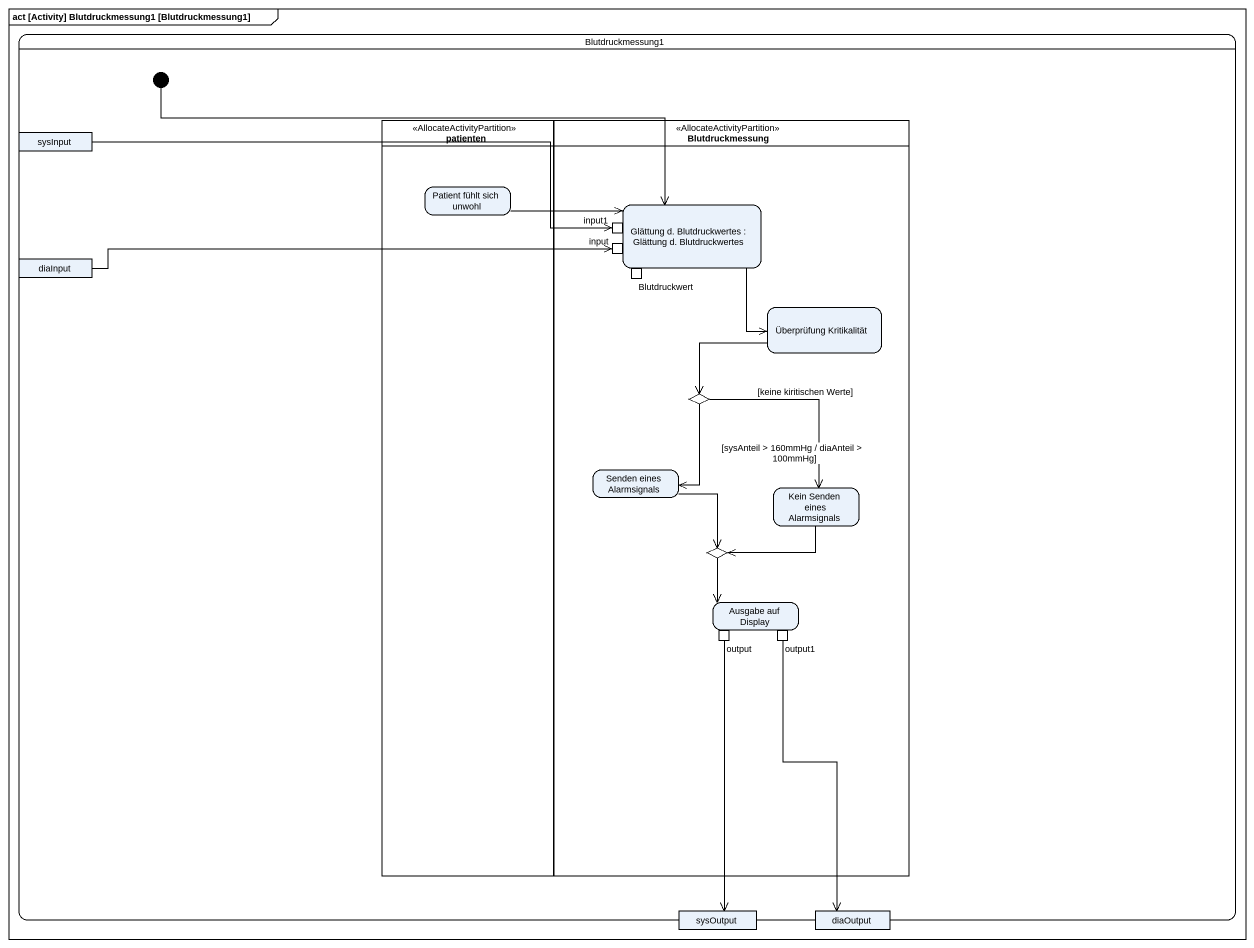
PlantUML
@startuml
mainframe act [Activity] Blutdruckmessung1 [Blutdruckmessung1]
hide empty description
state Blutdruckmessung1 {
  state initial1 <<start>>
  state patienten <<AllocateActivityPartition>> {
    state "Patient fühlt sich unwohl" as Patient_fühlt_sich_unwohl
  }
  state Blutdruckmessung <<AllocateActivityPartition>> {
    state "Glättung d. Blutdruckwertes : Glättung d. Blutdruckwertes" as Glättung_d_Blutdruckwertes {
      state input1 <<inputPin>>
      state input <<inputPin>>
      state Blutdruckwert <<outputPin>>
    }
    state "Überprüfung Kritikalität" as Überprüfung_Kritikalität
    state choice1 <<choice>>
    state "Senden eines Alarmsignals" as Senden_eines_Alarmsignals
    state "Kein Senden eines Alarmsignals" as Kein_Senden_eines
    state choice2 <<choice>>
    state "Ausgabe auf Display" as Ausgabe_auf_Display {
      state output <<outputPin>>
      state output1 <<outputPin>>
    }
  }
  state sysInput <<object>>
  state diaInput <<object>>
  state sysOutput <<object>>
  state diaOutput <<object>>
}
initial1 -right-> Glättung_d_Blutdruckwertes
sysInput -right-> input1
Patient_fühlt_sich_unwohl -right-> Glättung_d_Blutdruckwertes
Glättung_d_Blutdruckwertes --> Überprüfung_Kritikalität
diaInput -right-> input
Überprüfung_Kritikalität -left-> choice1
choice1 --> Senden_eines_Alarmsignals : [sysAnteil > 160mmHg / diaAnteil > 100mmHg]
choice1 --> Kein_Senden_eines : [keine kiritischen Werte]
Senden_eines_Alarmsignals --> choice2
Kein_Senden_eines -left-> choice2
choice2 --> Ausgabe_auf_Display
output --> sysOutput
output1 --> diaOutput
@enduml
